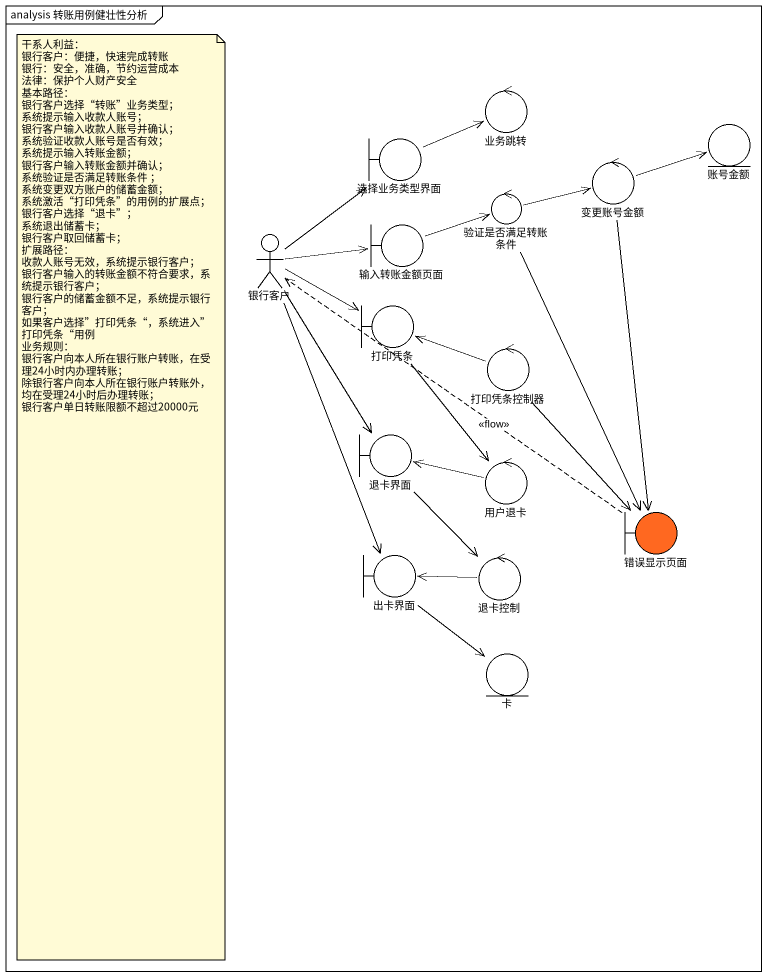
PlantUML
@startuml
mainframe analysis 转账用例健壮性分析
control 业务跳转
boundary 选择业务类型界面
entity 账号金额
control 变更账号金额
boundary 输入转账金额页面
control 验证是否满足转账条件
actor 银行客户
boundary 打印凭条
control 打印凭条控制器
boundary 退卡界面
control 用户退卡
boundary 错误显示页面 #FF6820
boundary 出卡界面
control 退卡控制
entity 卡
选择业务类型界面 -right-> 业务跳转
变更账号金额 -right-> 账号金额
变更账号金额 --> 错误显示页面
输入转账金额页面 -right-> 验证是否满足转账条件
验证是否满足转账条件 -right-> 变更账号金额
验证是否满足转账条件 --> 错误显示页面
银行客户 -up-> 选择业务类型界面
银行客户 -right-> 输入转账金额页面
银行客户 -right-> 打印凭条
银行客户 --> 退卡界面
银行客户 --> 出卡界面
打印凭条 --> 用户退卡
打印凭条控制器 -left-> 打印凭条
打印凭条控制器 --> 错误显示页面
退卡界面 --> 退卡控制
用户退卡 -left-> 退卡界面
错误显示页面 .up.> 银行客户 : <<flow>>
出卡界面 --> 卡
退卡控制 -left-> 出卡界面
note as N1
  干系人利益：
  银行客户：便捷，快速完成转账
  银行：安全，准确，节约运营成本
  法律：保护个人财产安全
  基本路径：
  银行客户选择“转账”业务类型；
  系统提示输入收款人账号；
  银行客户输入收款人账号并确认；
  系统验证收款人账号是否有效；
  系统提示输入转账金额；
  银行客户输入转账金额并确认；
  系统验证是否满足转账条件 ；
  系统变更双方账户的储蓄金额；
  系统激活“打印凭条”的用例的扩展点；
  银行客户选择“退卡”；
  系统退出储蓄卡；
  银行客户取回储蓄卡；
  扩展路径：
  收款人账号无效，系统提示银行客户；
  银行客户输入的转账金额不符合要求，系统提示银行客户；
  银行客户的储蓄金额不足，系统提示银行客户；
  如果客户选择”打印凭条“，系统进入”打印凭条“用例
  业务规则：
  银行客户向本人所在银行账户转账，在受理24小时内办理转账；
  除银行客户向本人所在银行账户转账外，均在受理24小时后办理转账；
  银行客户单日转账限额不超过20000元
end note
@enduml
